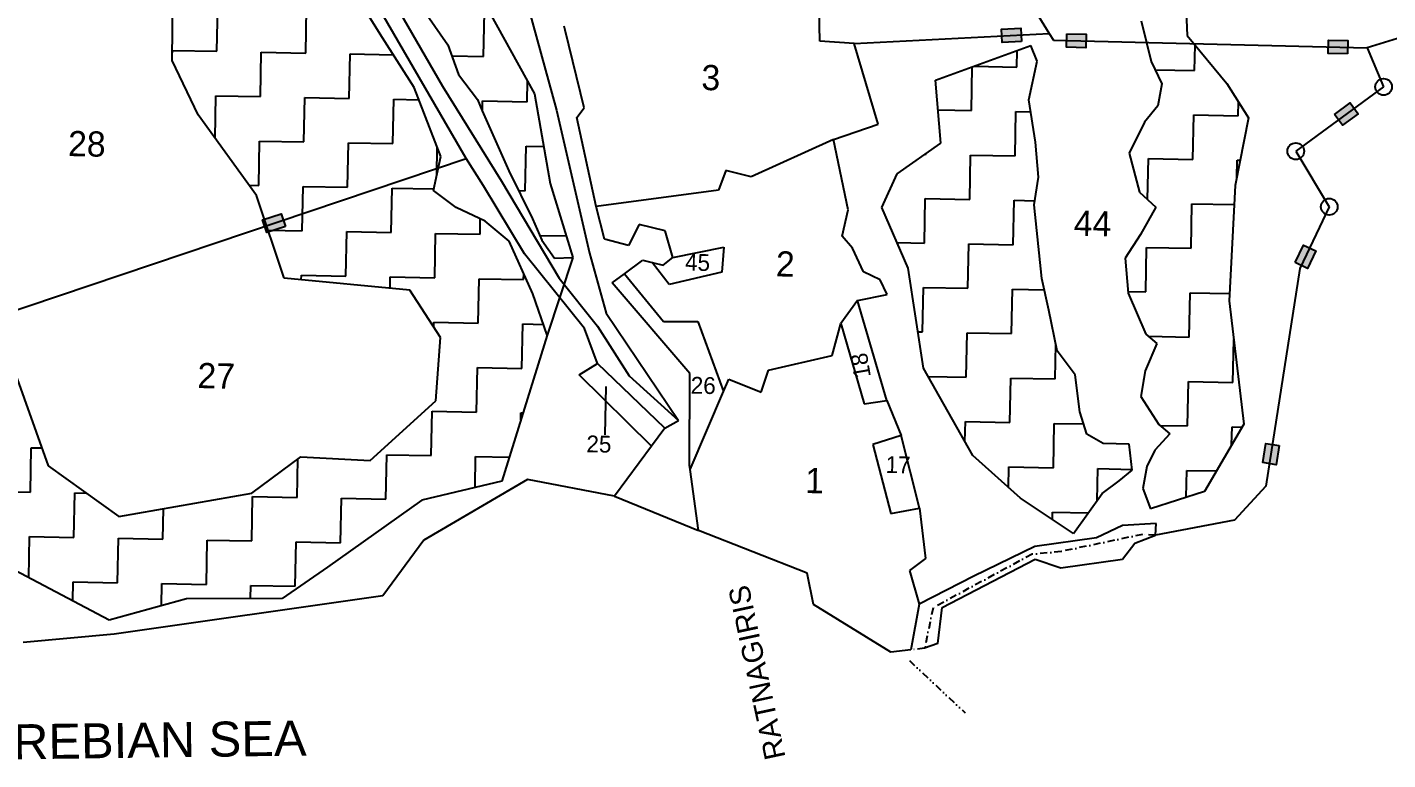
# Model space of a CAD drawing. Header units: metres. Extents: x 311928 to 314194, y 1905478 to 1907430.
# Drawn here: x 312434 to 313391, y 1905478 to 1905993 of the extents above; entities that cross this region are included whole.
import ezdxf

# ---------------------------------------------------------------- set-up
doc = ezdxf.new("R2010")
doc.units = ezdxf.units.M
doc.header["$MEASUREMENT"] = 0
doc.linetypes.add('DASHDOT', pattern=[1, 0.5, -0.25, 0, -0.25])
doc.linetypes.add('DIVIDE', pattern=[1.25, 0.5, -0.25, 0, -0.25, 0, -0.25])
for name, color, linetype in [('OFF', 1, 'Continuous'), ('POLY_HATCH', 12, 'Continuous'), ('POLY_PARCEL', 6, 'Continuous'), ('POLY_ROAD', 30, 'Continuous'), ('POLY_WATER', 4, 'Continuous'), ('TEXT_MAPOUT', 7, 'Continuous'), ('TEXT_PARCEL', 7, 'Continuous'), ('V_BOUND_LINE', 7, 'Continuous'), ('V_BOUND_STREAM_LINE', 7, 'DASHDOT'), ('V_DIVIDE_LINE', 7, 'DIVIDE')]:
    doc.layers.add(name, color=color, linetype=linetype)
doc.styles.get("Standard").update_dxf_attribs({"font": 'arial.ttf'})
doc.styles.add('TEXT_MAP', font='')
doc.styles.get('TEXT_MAP').set_extended_font_data('Kruti Dev 050')
doc.dimstyles.get("Standard").update_dxf_attribs({"dimtxt": 0.18, "dimasz": 0.18, "dimexe": 0.18, "dimexo": 0.0625, "dimgap": 0.09, "dimtad": 0, "dimtih": 1, "dimtoh": 1, "dimdec": 4, "dimzin": 0, "dimdsep": 46, "dimtxsty": 'Standard', "dimcen": 0.09, "dimadec": 0, "dimazin": 0, "dimtfac": 1, "dimtdec": 4, "dimtofl": 0, "dimtmove": 0, "dimatfit": 3, "dimfxl": 1, "dimtolj": 1, "dimtzin": 0, "dimarcsym": 0})

msp = doc.modelspace()

# ---------------------------------------------------------------- hatches: boundary and pattern name
for points in [[(313119.62, 1905992.1), (313120.1, 1905982.63), (313133.79, 1905983.33), (313133.31, 1905992.8)], [(313179.04, 1905978.97), (313179.26, 1905988.44), (313165.56, 1905988.77), (313165.33, 1905979.29)], [(313349.62, 1905984.4), (313349.4, 1905974.93), (313363.1, 1905974.6), (313363.33, 1905984.08)], [(313370.56, 1905932.49), (313364.96, 1905940.14), (313353.9, 1905932.05), (313359.5, 1905924.4)], [(312599.84, 1905857.86), (312602.87, 1905848.88), (312615.86, 1905853.25), (312612.83, 1905862.24)], [(313340.75, 1905836.12), (313332.18, 1905840.19), (313326.3, 1905827.82), (313334.86, 1905823.75)], [(313303.48, 1905687.07), (313312.84, 1905685.61), (313314.96, 1905699.15), (313305.59, 1905700.61)]]:
    msp.add_hatch(color=256).paths.add_polyline_path(points)

# ---------------------------------------------------------------- linework, layer by layer
for points in [[(313133.79, 1905983.33), (313120.1, 1905982.63), (313119.62, 1905992.1), (313133.31, 1905992.8)], [(313165.56, 1905988.77), (313179.26, 1905988.44), (313179.04, 1905978.97), (313165.33, 1905979.29)], [(313363.1, 1905974.6), (313349.4, 1905974.93), (313349.62, 1905984.4), (313363.33, 1905984.08)], [(313353.9, 1905932.05), (313364.96, 1905940.14), (313370.56, 1905932.49), (313359.5, 1905924.4)], [(312615.86, 1905853.25), (312602.87, 1905848.88), (312599.84, 1905857.86), (312612.83, 1905862.24)], [(313326.3, 1905827.82), (313332.18, 1905840.19), (313340.75, 1905836.12), (313334.86, 1905823.75)], [(313314.96, 1905699.15), (313312.84, 1905685.61), (313303.48, 1905687.07), (313305.59, 1905700.61)]]:
    msp.add_lwpolyline(points, close=True)
for centre in [(313388.42, 1905951.44), (313326.63, 1905906.2), (313350.22, 1905867.1)]:
    msp.add_circle(centre, 5.87)
at = {"layer": 'OFF'}
for p, q in [((312882.72, 1905711.25), (312892.4, 1905716.71)), ((312847.43, 1905663.51), (312906.37, 1905639.21)), ((313074.9, 1905559.77), (313065.57, 1905556.57))]:
    msp.add_line(p, q, dxfattribs=at)
at = {"layer": 'POLY_HATCH'}
for p, q in [((312536.3, 1905970.09), (312536.9, 1906042.65)), ((313248.3, 1906031.88), (313250.2, 1905987.63)), ((312751.34, 1906018.39), (312791.19, 1905946.55)), ((312684.22, 1905985.95), (312669.74, 1906009.2)), ((312715.49, 1906001.91), (312730.02, 1905980.95)), ((313217.77, 1905997.87), (313224.99, 1905969.22)), ((312706.52, 1905951.06), (312684.22, 1905985.95)), ((313250.2, 1905987.63), (313278.15, 1905953.91)), ((312730.02, 1905980.95), (312737.65, 1905960.13)), ((313073.28, 1905956.1), (313140.22, 1905980.58)), ((313144.62, 1905969.51), (313140.22, 1905980.58)), ((312554.55, 1905931.79), (312536.3, 1905970.09)), ((313138.9, 1905942.41), (313144.62, 1905969.51)), ((313224.99, 1905969.22), (313232.46, 1905953.53)), ((312737.65, 1905960.13), (312751.1, 1905942.64)), ((313077.02, 1905911.81), (313073.28, 1905956.1)), ((313232.46, 1905953.53), (313229.56, 1905938.04)), ((313278.15, 1905953.91), (313293.37, 1905929.66)), ((312725.09, 1905902.47), (312706.52, 1905951.06)), ((312791.19, 1905946.55), (312802.09, 1905883.35)), ((312751.1, 1905942.64), (312754.39, 1905934.54)), ((312754.39, 1905934.54), (312773.15, 1905892.34)), ((313143.5, 1905912.53), (313138.9, 1905942.41)), ((313229.56, 1905938.04), (313220.26, 1905926.56)), ((312595.58, 1905874.91), (312554.55, 1905931.79)), ((313220.26, 1905926.56), (313209.46, 1905904.75)), ((313293.37, 1905929.66), (313284.12, 1905881.95)), ((313046.14, 1905890.31), (313077.02, 1905911.81)), ((313145.61, 1905887.87), (313143.5, 1905912.53)), ((312720.03, 1905878.45), (312725.09, 1905902.47)), ((313209.46, 1905904.75), (313216.7, 1905877.4)), ((312773.15, 1905892.34), (312789.73, 1905858.71)), ((313035.52, 1905866.57), (313046.14, 1905890.31)), ((313142.63, 1905868.5), (313145.61, 1905887.87)), ((312735.88, 1905866.66), (312720.03, 1905878.45)), ((312802.09, 1905883.35), (312818.05, 1905831.36)), ((313216.7, 1905877.4), (313228.16, 1905866.81)), ((313284.12, 1905881.95), (313279.76, 1905800.97)), ((312615.09, 1905816.8), (312595.58, 1905874.91)), ((312756.37, 1905857.07), (312735.88, 1905866.66)), ((313054.07, 1905823.83), (313035.52, 1905866.57)), ((313148.09, 1905816.57), (313142.63, 1905868.5)), ((313228.16, 1905866.81), (313217.41, 1905847.59)), ((312773.33, 1905842.96), (312756.37, 1905857.07)), ((312789.73, 1905858.71), (312796.33, 1905843.65)), ((313217.41, 1905847.59), (313206.71, 1905830.96)), ((312789.84, 1905805.89), (312773.33, 1905842.96)), ((312796.33, 1905843.65), (312805.27, 1905830.85)), ((312818.05, 1905831.36), (312799.99, 1905776.8)), ((312805.27, 1905830.85), (312818.05, 1905831.36)), ((313206.71, 1905830.96), (313208.82, 1905806.3)), ((313064.68, 1905753.61), (313054.07, 1905823.83)), ((312703.35, 1905808.46), (312615.09, 1905816.8)), ((313152.84, 1905794.45), (313148.09, 1905816.57)), ((312725.01, 1905775.05), (312703.35, 1905808.46)), ((312799.99, 1905776.8), (312789.84, 1905805.89)), ((313208.82, 1905806.3), (313221.22, 1905777.56)), ((313279.76, 1905800.97), (313290.05, 1905714.17)), ((313158.76, 1905765.83), (313152.84, 1905794.45)), ((312415.21, 1905779.49), (312448.88, 1905684.81)), ((312721.65, 1905730.58), (312725.01, 1905775.05)), ((312799.99, 1905776.8), (312768.03, 1905674.07)), ((313228.87, 1905770.93), (313220.71, 1905751.66)), ((313221.22, 1905777.56), (313228.87, 1905770.93)), ((313171.39, 1905748.74), (313158.76, 1905765.83)), ((313099.47, 1905692.13), (313064.68, 1905753.61)), ((313220.71, 1905751.66), (313217.76, 1905733.58)), ((313174.77, 1905722.76), (313171.39, 1905748.74)), ((313217.76, 1905733.58), (313230.34, 1905713.9)), ((312675.38, 1905688.61), (312721.65, 1905730.58)), ((313179.65, 1905707.12), (313174.77, 1905722.76)), ((313230.34, 1905713.9), (313237.99, 1905707.27)), ((313290.05, 1905714.17), (313262.36, 1905666.82)), ((313191.18, 1905700.42), (313179.65, 1905707.12)), ((313237.99, 1905707.27), (313227.39, 1905695.82)), ((313209.33, 1905700.06), (313191.18, 1905700.42)), ((313211.56, 1905681.88), (313209.33, 1905700.06)), ((313227.39, 1905695.82), (313221.98, 1905684.27)), ((312448.88, 1905684.81), (312498.59, 1905649.2)), ((312592.29, 1905665.5), (312626.67, 1905691.22)), ((312626.67, 1905691.22), (312675.38, 1905688.61)), ((313133.03, 1905661.99), (313099.47, 1905692.13)), ((313202.34, 1905674.29), (313211.56, 1905681.88)), ((313221.98, 1905684.27), (313219.08, 1905668.78)), ((312498.59, 1905649.2), (312592.29, 1905665.5)), ((312768.03, 1905674.07), (312711.94, 1905660.64)), ((313190.5, 1905665.45), (313202.34, 1905674.29)), ((313219.08, 1905668.78), (313224.33, 1905654.62)), ((313262.36, 1905666.82), (313224.33, 1905654.62)), ((312711.94, 1905660.64), (312645.47, 1905613.5)), ((313170.39, 1905637.31), (313133.03, 1905661.99)), ((313170.39, 1905637.31), (313190.5, 1905665.45)), ((312491.82, 1905576.14), (312425.35, 1905611.37)), ((312645.47, 1905613.5), (312613.49, 1905591.52)), ((312546.32, 1905591.22), (312491.82, 1905576.14)), ((312613.49, 1905591.52), (312546.32, 1905591.22))]:
    msp.add_line(p, q, dxfattribs=at)
at = {"layer": 'POLY_HATCH', "linetype": 'Continuous'}
for p, q in [((312567.64, 1905976.49), (312568.25, 1906007.75)), ((312630.17, 1905975.26), (312630.78, 1906006.52)), ((312755.22, 1905972.8), (312755.83, 1906004.06)), ((312536.34, 1905975.35), (312536.38, 1905977.1)), ((312536.38, 1905977.1), (312567.64, 1905976.49)), ((312598.29, 1905944.61), (312598.9, 1905975.87)), ((312598.9, 1905975.87), (312630.17, 1905975.26)), ((312660.81, 1905943.38), (312661.43, 1905974.64)), ((312661.43, 1905974.64), (312691.83, 1905974.05)), ((312732.85, 1905973.24), (312755.22, 1905972.8)), ((313130.38, 1905965.43), (313130.61, 1905977.06)), ((313255.43, 1905962.97), (313255.78, 1905980.89)), ((313098.5, 1905934.78), (313099.1, 1905965.54)), ((313100.4, 1905966.02), (313130.38, 1905965.43)), ((313227.71, 1905963.51), (313255.43, 1905962.97)), ((312785.87, 1905940.92), (312786.16, 1905955.63)), ((312566.44, 1905915.31), (312567.02, 1905945.22)), ((312567.02, 1905945.22), (312598.29, 1905944.61)), ((312628.94, 1905912.73), (312629.55, 1905944)), ((312629.55, 1905944), (312660.81, 1905943.38)), ((312691.46, 1905911.5), (312692.08, 1905942.77)), ((312692.08, 1905942.77), (312709.82, 1905942.42)), ((312754.46, 1905934.37), (312754.6, 1905941.54)), ((312754.6, 1905941.54), (312785.87, 1905940.92)), ((313075.04, 1905935.24), (313098.5, 1905934.78)), ((313129.15, 1905902.9), (313129.76, 1905934.16)), ((313129.76, 1905934.16), (313140.2, 1905933.96)), ((313286.08, 1905931.09), (313286.27, 1905940.97)), ((313254.2, 1905900.44), (313254.82, 1905931.7)), ((313254.82, 1905931.7), (313286.08, 1905931.09)), ((312597.06, 1905882.08), (312597.67, 1905913.35)), ((312597.67, 1905913.35), (312628.94, 1905912.73)), ((312659.59, 1905880.85), (312660.2, 1905912.12)), ((312660.2, 1905912.12), (312691.46, 1905911.5)), ((312722.3, 1905889.24), (312722.68, 1905908.77)), ((312784.64, 1905878.4), (312785.25, 1905909.66)), ((312785.25, 1905909.66), (312797.59, 1905909.42)), ((313066.01, 1905904.14), (313066.62, 1905904.13)), ((313066.62, 1905904.13), (313066.63, 1905904.57)), ((313097.27, 1905872.25), (313097.88, 1905903.51)), ((313097.88, 1905903.51), (313129.15, 1905902.9)), ((313222.37, 1905872.17), (313222.94, 1905901.06)), ((313222.94, 1905901.06), (313254.2, 1905900.44)), ((313285.22, 1905887.64), (313285.46, 1905899.83)), ((313285.46, 1905899.83), (313287.58, 1905899.79)), ((312590.31, 1905882.22), (312597.06, 1905882.08)), ((312627.71, 1905850.21), (312628.32, 1905881.47)), ((312628.32, 1905881.47), (312659.59, 1905880.85)), ((312690.23, 1905848.98), (312690.85, 1905880.24)), ((312690.85, 1905880.24), (312720.28, 1905879.66)), ((312779.98, 1905878.49), (312784.64, 1905878.4)), ((313065.39, 1905841.6), (313066.01, 1905872.87)), ((313066.01, 1905872.87), (313097.27, 1905872.25)), ((313127.92, 1905840.37), (313128.53, 1905871.64)), ((313128.53, 1905871.64), (313143.07, 1905871.35)), ((313252.97, 1905837.91), (313253.59, 1905869.18)), ((313253.59, 1905869.18), (313283.4, 1905868.59)), ((312752.76, 1905847.75), (312752.97, 1905858.66)), ((312603.72, 1905850.68), (312627.71, 1905850.21)), ((312658.36, 1905818.33), (312658.97, 1905849.59)), ((312658.97, 1905849.59), (312690.23, 1905848.98)), ((312720.88, 1905817.1), (312721.5, 1905848.36)), ((312721.5, 1905848.36), (312752.76, 1905847.75)), ((312794.9, 1905846.92), (312813.39, 1905846.56)), ((313046.19, 1905841.98), (313065.39, 1905841.6)), ((313096.04, 1905809.72), (313096.66, 1905840.99)), ((313096.66, 1905840.99), (313127.92, 1905840.37)), ((313221.09, 1905807.27), (313221.71, 1905838.53)), ((313221.71, 1905838.53), (313252.97, 1905837.91)), ((312627.03, 1905815.67), (312627.09, 1905818.94)), ((312627.09, 1905818.94), (312658.36, 1905818.33)), ((312783.41, 1905815.87), (312783.49, 1905820.14)), ((312689.46, 1905809.77), (312689.62, 1905817.71)), ((312689.62, 1905817.71), (312720.88, 1905817.1)), ((312751.53, 1905785.22), (312752.15, 1905816.48)), ((312752.15, 1905816.48), (312783.41, 1905815.87)), ((313064.16, 1905779.08), (313064.78, 1905810.34)), ((313064.78, 1905810.34), (313096.04, 1905809.72)), ((313126.69, 1905777.85), (313127.3, 1905809.11)), ((313127.3, 1905809.11), (313149.79, 1905808.67)), ((313208.72, 1905807.51), (313221.09, 1905807.27)), ((313251.74, 1905775.39), (313252.36, 1905806.65)), ((313252.36, 1905806.65), (313280.04, 1905806.11)), ((312720.2, 1905782.46), (312720.27, 1905785.84)), ((312720.27, 1905785.84), (312751.53, 1905785.22)), ((312782.18, 1905753.34), (312782.79, 1905784.61)), ((312782.79, 1905784.61), (312797.37, 1905784.32)), ((313060.82, 1905779.14), (313064.16, 1905779.08)), ((313094.81, 1905747.2), (313095.43, 1905778.46)), ((313095.43, 1905778.46), (313126.69, 1905777.85)), ((313223.07, 1905775.95), (313251.74, 1905775.39)), ((313282.39, 1905743.51), (313282.99, 1905773.77)), ((313157.34, 1905745.97), (313157.82, 1905770.4)), ((312750.3, 1905722.69), (312750.92, 1905753.96)), ((312750.92, 1905753.96), (312782.18, 1905753.34)), ((313068.01, 1905747.72), (313094.81, 1905747.2)), ((313125.46, 1905715.32), (313126.08, 1905746.58)), ((313126.08, 1905746.58), (313157.34, 1905745.97)), ((313219.58, 1905744.75), (313219.86, 1905744.74)), ((313219.86, 1905744.74), (313219.9, 1905746.7)), ((313250.51, 1905712.86), (313251.13, 1905744.13)), ((313251.13, 1905744.13), (313282.39, 1905743.51)), ((312718.42, 1905692.05), (312719.04, 1905723.31)), ((312719.04, 1905723.31), (312750.3, 1905722.69)), ((312781.47, 1905717.27), (312781.57, 1905722.08)), ((312781.57, 1905722.08), (312782.96, 1905722.05)), ((313093.92, 1905701.94), (313094.2, 1905715.93)), ((313094.2, 1905715.93), (313125.46, 1905715.32)), ((313156.11, 1905683.44), (313156.72, 1905714.71)), ((313156.72, 1905714.71), (313177.41, 1905714.3)), ((313231.1, 1905713.24), (313250.51, 1905712.86)), ((313281.53, 1905699.6), (313281.78, 1905712.25)), ((313281.78, 1905712.25), (313288.85, 1905712.11)), ((312436.44, 1905666.31), (312437.06, 1905697.58)), ((312437.06, 1905697.58), (312444.39, 1905697.43)), ((312624.02, 1905662.63), (312624.55, 1905689.63)), ((312686.55, 1905661.4), (312687.16, 1905692.66)), ((312687.16, 1905692.66), (312718.42, 1905692.05)), ((312749.26, 1905669.58), (312749.69, 1905691.43)), ((312749.69, 1905691.43), (312773.29, 1905690.97)), ((313124.56, 1905669.6), (313124.85, 1905684.06)), ((313124.85, 1905684.06), (313156.11, 1905683.44)), ((313186.93, 1905660.46), (313187.37, 1905682.83)), ((313187.37, 1905682.83), (313211.5, 1905682.35)), ((313249.53, 1905662.7), (313249.9, 1905681.6)), ((313249.9, 1905681.6), (313270.76, 1905681.19)), ((312405.18, 1905666.93), (312436.44, 1905666.31)), ((312467.09, 1905634.44), (312467.7, 1905665.7)), ((312467.7, 1905665.7), (312475.78, 1905665.54)), ((312592.14, 1905631.98), (312592.76, 1905663.24)), ((312592.76, 1905663.24), (312624.02, 1905662.63)), ((312654.67, 1905630.75), (312655.28, 1905662.01)), ((312655.28, 1905662.01), (312686.55, 1905661.4)), ((312529.62, 1905633.21), (312530.04, 1905654.67)), ((313155.4, 1905647.21), (313155.49, 1905652.18)), ((313155.49, 1905652.18), (313180.66, 1905651.68)), ((312435.26, 1905606.12), (312435.83, 1905635.05)), ((312435.83, 1905635.05), (312467.09, 1905634.44)), ((312497.74, 1905602.56), (312498.35, 1905633.82)), ((312498.35, 1905633.82), (312529.62, 1905633.21)), ((312560.26, 1905601.33), (312560.88, 1905632.59)), ((312560.88, 1905632.59), (312592.14, 1905631.98)), ((312622.79, 1905600.1), (312623.41, 1905631.36)), ((312623.41, 1905631.36), (312654.67, 1905630.75)), ((312466.21, 1905589.71), (312466.48, 1905603.17)), ((312466.48, 1905603.17), (312497.74, 1905602.56)), ((312528.69, 1905586.35), (312529, 1905601.94)), ((312529, 1905601.94), (312560.26, 1905601.33)), ((312591.35, 1905591.42), (312591.53, 1905600.71)), ((312591.53, 1905600.71), (312622.79, 1905600.1))]:
    msp.add_line(p, q, dxfattribs=at)
at = {"layer": 'POLY_PARCEL'}
for p, q in [((313095.35, 1906082.71), (313153.17, 1905989.06)), ((312991.74, 1905983.58), (312991.4, 1906005.89)), ((313015.87, 1905982.07), (312991.74, 1905983.58)), ((313015.87, 1905982.07), (313153.17, 1905989.06)), ((313032.94, 1905925.22), (313015.87, 1905982.07)), ((313153.17, 1905989.06), (313156.14, 1905984.25)), ((313156.14, 1905984.25), (313376.78, 1905979.02)), ((313001.55, 1905914.43), (313032.94, 1905925.22)), ((313001.55, 1905914.43), (312943.63, 1905888.09)), ((313011.75, 1905864.98), (313001.55, 1905914.43)), ((312335.43, 1905763.83), (312743.12, 1905901.1)), ((312925.79, 1905892.59), (312920.58, 1905878.69)), ((312943.63, 1905888.09), (312925.79, 1905892.59)), ((312920.58, 1905878.69), (312834.41, 1905867.27)), ((313007.49, 1905846.4), (313011.75, 1905864.98)), ((312888.4, 1905831.37), (312924.4, 1905838.71)), ((312924.4, 1905838.71), (312922.89, 1905821.01)), ((313014.86, 1905837.96), (313007.49, 1905846.4)), ((313022.58, 1905821.21), (313014.86, 1905837.96)), ((312854.42, 1905819.96), (312881.81, 1905786.38)), ((312885.83, 1905812.48), (312873.95, 1905827.82)), ((312922.89, 1905821.01), (312885.83, 1905812.48)), ((313034.16, 1905815.8), (313022.58, 1905821.21)), ((313039.15, 1905805.33), (313034.16, 1905815.8)), ((313018.29, 1905801.08), (313006.7, 1905785.04)), ((313018.29, 1905801.08), (313039.15, 1905805.33)), ((313038.98, 1905730.67), (313018.29, 1905801.08)), ((312881.81, 1905786.38), (312906.02, 1905786.36)), ((312906.02, 1905786.36), (312924.1, 1905737.09)), ((313000.39, 1905762.54), (313006.7, 1905785.04)), ((313006.7, 1905785.04), (313023.09, 1905728.39)), ((312955.76, 1905752.01), (313000.39, 1905762.54)), ((312822.63, 1905748.89), (312835.34, 1905756.9)), ((312950.52, 1905736.56), (312955.76, 1905752.01)), ((312873.4, 1905698.64), (312822.63, 1905748.89)), ((312924.1, 1905737.09), (312927.84, 1905745.82)), ((312927.84, 1905745.82), (312950.52, 1905736.56)), ((312900.59, 1905682.26), (312924.1, 1905737.09)), ((313023.09, 1905728.39), (313038.98, 1905730.67)), ((313038.98, 1905730.67), (313049.15, 1905706.11)), ((313049.15, 1905706.11), (313029.03, 1905699.76)), ((313061.92, 1905655.04), (313049.15, 1905706.11)), ((313029.03, 1905699.76), (313041.84, 1905651.29)), ((313041.84, 1905651.29), (313061.92, 1905655.04)), ((313061.92, 1905655.04), (313066.16, 1905619.7)), ((313066.16, 1905619.7), (313054.82, 1905611.11)), ((313054.82, 1905611.11), (313061.69, 1905587.48))]:
    msp.add_line(p, q, dxfattribs=at)
at = {"layer": 'POLY_ROAD'}
for p, q in [((312743.12, 1905901.1), (312625.11, 1906104.86)), ((312688.05, 1906018.29), (312726.4, 1905952.02)), ((312726.4, 1905952.02), (312767.98, 1905885.04)), ((312755.14, 1905881.77), (312743.12, 1905901.1)), ((312784, 1905833.88), (312755.14, 1905881.77)), ((312767.98, 1905885.04), (312808.56, 1905816.78)), ((312826.25, 1905781.39), (312784, 1905833.88)), ((312808.56, 1905816.78), (312835.36, 1905783.17)), ((312835.34, 1905756.9), (312826.25, 1905781.39)), ((312835.36, 1905783.17), (312857.75, 1905748.03)), ((312882.72, 1905711.25), (312835.34, 1905756.9)), ((312857.75, 1905748.03), (312892.4, 1905716.71))]:
    msp.add_line(p, q, dxfattribs=at)
at = {"layer": 'POLY_WATER'}
for p, q in [((312778.19, 1906038.87), (312806.65, 1905935.18)), ((312812.64, 1905991.27), (312812.01, 1905994.08)), ((312825.99, 1905936.66), (312812.64, 1905991.27)), ((312806.65, 1905935.18), (312829.8, 1905834.38)), ((312820.97, 1905929.79), (312825.99, 1905936.66)), ((312834.41, 1905867.27), (312820.97, 1905929.79)), ((312840.24, 1905844.39), (312834.41, 1905867.27)), ((312864.65, 1905854.6), (312857.14, 1905839.88)), ((312882.95, 1905850.06), (312864.65, 1905854.6)), ((312888.4, 1905831.37), (312882.95, 1905850.06)), ((312857.14, 1905839.88), (312840.24, 1905844.39)), ((312829.8, 1905834.38), (312841.55, 1905792.34)), ((312854.42, 1905819.96), (312867.41, 1905829.46)), ((312867.41, 1905829.46), (312873.95, 1905827.82)), ((312881.54, 1905825.93), (312888.4, 1905831.37)), ((312845.69, 1905813.62), (312854.42, 1905819.96)), ((312873.95, 1905827.82), (312881.54, 1905825.93)), ((312900.29, 1905749.83), (312845.69, 1905813.62)), ((312841.55, 1905792.34), (312892.4, 1905716.71)), ((312900.19, 1905685.26), (312900.29, 1905749.83)), ((312882.72, 1905711.25), (312873.4, 1905698.64)), ((312873.4, 1905698.64), (312847.43, 1905663.51)), ((312900.59, 1905682.26), (312900.19, 1905685.26)), ((312906.37, 1905639.21), (312900.59, 1905682.26)), ((313204.82, 1905642.78), (313186.42, 1905634.2)), ((313228.52, 1905644.23), (313204.82, 1905642.78)), ((313228.01, 1905635.95), (313228.52, 1905644.23)), ((313143.11, 1905628.03), (313100.14, 1905607.16)), ((313186.42, 1905634.2), (313143.11, 1905628.03)), ((313204.68, 1905619.16), (313213.54, 1905630.48)), ((313213.54, 1905630.48), (313228.01, 1905635.95)), ((313077.96, 1905585.25), (313143.25, 1905619.09)), ((313143.25, 1905619.09), (313161.37, 1905612.98)), ((313161.37, 1905612.98), (313204.68, 1905619.16)), ((313100.14, 1905607.16), (313061.69, 1905587.48)), ((313061.69, 1905587.48), (313055.75, 1905555.27)), ((313074.9, 1905559.77), (313077.96, 1905585.25))]:
    msp.add_line(p, q, dxfattribs=at)
at = {"layer": 'V_BOUND_LINE'}
for p, q in [((313438.05, 1905997.78), (313376.78, 1905979.02)), ((313376.78, 1905979.02), (313388.42, 1905951.44)), ((313388.42, 1905951.44), (313326.63, 1905906.2)), ((313326.63, 1905906.2), (313350.22, 1905867.1)), ((313350.22, 1905867.1), (313329.57, 1905823.66)), ((313329.57, 1905823.66), (313305.68, 1905670.45)), ((312786.2, 1905675.13), (312713.18, 1905632.59)), ((312847.43, 1905663.51), (312786.2, 1905675.13)), ((313305.68, 1905670.45), (313283.46, 1905646.58)), ((313283.46, 1905646.58), (313228.01, 1905635.95)), ((312982.9, 1905609.35), (312906.37, 1905639.21)), ((312713.18, 1905632.59), (312684.29, 1905593.23)), ((312987.39, 1905587.27), (312982.9, 1905609.35)), ((312684.29, 1905593.23), (312495.34, 1905566.28)), ((313041.81, 1905553.8), (312987.39, 1905587.27)), ((312495.34, 1905566.28), (312431.45, 1905560.59)), ((313055.75, 1905555.27), (313041.81, 1905553.8))]:
    msp.add_line(p, q, dxfattribs=at)
at = {"layer": 'V_BOUND_STREAM_LINE', "ltscale": 10}
for p, q in [((313218.79, 1905636.61), (313161.75, 1905624.59)), ((313228.01, 1905635.95), (313218.79, 1905636.61)), ((313141.1, 1905622.71), (313071.51, 1905584.94)), ((313161.75, 1905624.59), (313141.1, 1905622.71)), ((313071.51, 1905584.94), (313065.57, 1905556.57)), ((313071.51, 1905584.94), (313071.51, 1905584.94)), ((313065.57, 1905556.57), (313055.75, 1905555.27))]:
    msp.add_line(p, q, dxfattribs=at)
at = {"layer": 'V_DIVIDE_LINE', "ltscale": 10}
msp.add_line((313054.88, 1905547.85), (313094.07, 1905510.93), dxfattribs=at)

# ---------------------------------------------------------------- texts
at = {"layer": 'TEXT_MAPOUT'}
for s, height, rotation, p in [('RATNAGIRIS', 14.621, 102.11006, (312967.79, 1905479.79)), ('AREBIAN SEA', 24.6215, 0.75036, (312401.52, 1905477.98))]:
    msp.add_text(s, height=height, rotation=rotation, dxfattribs=at).set_placement(p)
at = {"layer": 'TEXT_PARCEL', "ltscale": 10, "style": 'TEXT_MAP'}
for s, height, rotation, p in [('3', 17.73, 358.87388, (312908.4, 1905949.24)), ('28', 17.727, 358.87388, (312462.84, 1905902.78)), ('44', 17.727, 358.87388, (313170.34, 1905846.71)), ('45', 11.818, 358.87388, (312896.91, 1905822.21)), ('2', 17.73, 358.87388, (312960.8, 1905818.12)), ('18', 11.818, 99.70371, (313027.77, 1905747.68)), ('27', 17.727, 358.87388, (312553.86, 1905739.55)), ('26', 11.818, 358.87388, (312900.91, 1905735.64)), ('25', 11.818, 358.87388, (312827.52, 1905694.41)), ('17', 11.818, 358.87388, (313037.98, 1905679.86)), ('1', 17.73, 358.87388, (312981.36, 1905665.68))]:
    msp.add_text(s, height=height, rotation=rotation, dxfattribs=at).set_placement(p)

# ---------------------------------------------------------------- leaders
msp.add_leader([(312840.86, 1905706.65), (312841.53, 1905740.67)], dimstyle='Standard', override={"dimtxt": 2.5, "dimasz": 2.5, "dimexe": 1.25, "dimexo": 0.625, "dimgap": 0.625, "dimtad": 1, "dimtih": 0, "dimtoh": 0, "dimzin": 8, "dimcen": 2.5, "dimtofl": 1})

doc.saveas('drawing.dxf')
